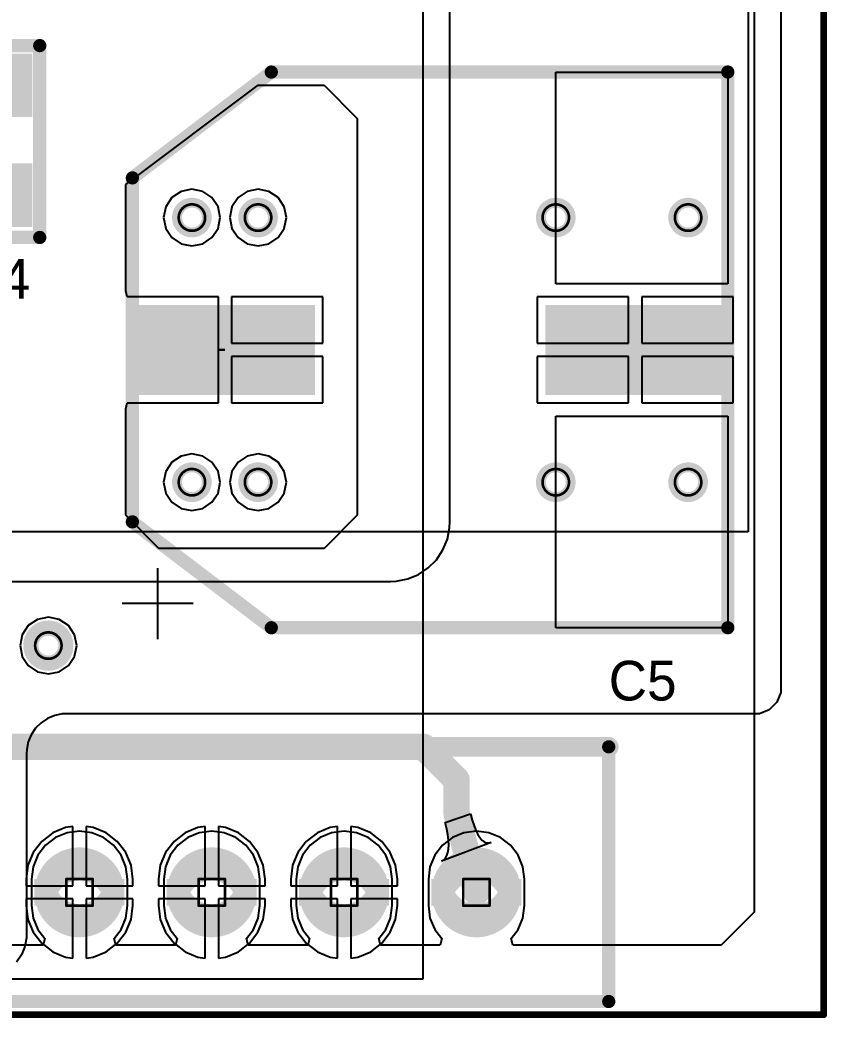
# Model space of a CAD drawing. Header units: millimetres. Extents: x 3.64 to 5.36, y 2.99 to 4.38.
# Drawn here: x 4.745 to 5.355, y 2.995 to 3.749 of the extents above; entities that cross this region are included whole.
import ezdxf

# ---------------------------------------------------------------- set-up
doc = ezdxf.new("R2010")
doc.units = ezdxf.units.MM
doc.header["$MEASUREMENT"] = 0
for name, color, linetype in [('BottomLayer', 5, 'Continuous'), ('BottomSolder', 6, 'Continuous'), ('DrillDrawing', 1, 'Continuous'), ('KeepOutLayer', 6, 'Continuous'), ('Mechanical2', 216, 'Continuous'), ('MidLayer1', 16, 'Continuous'), ('MidLayer2', 76, 'Continuous'), ('MultiLayer', 9, 'Continuous'), ('TopLayer', 1, 'Continuous'), ('TopOverlay', 2, 'Continuous'), ('TopPaste', 8, 'Continuous'), ('TopSolder', 216, 'Continuous')]:
    doc.layers.add(name, color=color, linetype=linetype)

msp = doc.modelspace()

# ---------------------------------------------------------------- linework, layer by layer
at = {"layer": 'BottomLayer'}
for p, q in [((5.2955, 4.2915), (5.2955, 3.3625)), ((4.875, 3.62141), (4.86681, 3.61978)), ((4.88319, 3.61978), (4.875, 3.62141)), ((4.925, 3.62141), (4.91681, 3.61978)), ((4.93319, 3.61978), (4.925, 3.62141)), ((4.85986, 3.61514), (4.85522, 3.60819)), ((4.86681, 3.61978), (4.85986, 3.61514)), ((4.89014, 3.61514), (4.88319, 3.61978)), ((4.89478, 3.60819), (4.89014, 3.61514)), ((4.90986, 3.61514), (4.90522, 3.60819)), ((4.91681, 3.61978), (4.90986, 3.61514)), ((4.94014, 3.61514), (4.93319, 3.61978)), ((4.94478, 3.60819), (4.94014, 3.61514)), ((4.85522, 3.60819), (4.85359, 3.6)), ((4.89641, 3.6), (4.89478, 3.60819)), ((4.90522, 3.60819), (4.90359, 3.6)), ((4.94641, 3.6), (4.94478, 3.60819)), ((4.85359, 3.6), (4.85522, 3.59181)), ((4.89478, 3.59181), (4.89641, 3.6)), ((4.90359, 3.6), (4.90522, 3.59181)), ((4.94478, 3.59181), (4.94641, 3.6)), ((4.85522, 3.59181), (4.85986, 3.58486)), ((4.89014, 3.58486), (4.89478, 3.59181)), ((4.90522, 3.59181), (4.90986, 3.58486)), ((4.94014, 3.58486), (4.94478, 3.59181)), ((4.85986, 3.58486), (4.86681, 3.58022)), ((4.88319, 3.58022), (4.89014, 3.58486)), ((4.90986, 3.58486), (4.91681, 3.58022)), ((4.93319, 3.58022), (4.94014, 3.58486)), ((4.86681, 3.58022), (4.875, 3.57859)), ((4.875, 3.57859), (4.88319, 3.58022)), ((4.91681, 3.58022), (4.925, 3.57859)), ((4.925, 3.57859), (4.93319, 3.58022)), ((4.86681, 3.41978), (4.85986, 3.41514)), ((4.875, 3.42141), (4.86681, 3.41978)), ((4.88319, 3.41978), (4.875, 3.42141)), ((4.89014, 3.41514), (4.88319, 3.41978)), ((4.91681, 3.41978), (4.90986, 3.41514)), ((4.925, 3.42141), (4.91681, 3.41978)), ((4.93319, 3.41978), (4.925, 3.42141)), ((4.94014, 3.41514), (4.93319, 3.41978)), ((4.85986, 3.41514), (4.85522, 3.40819)), ((4.89478, 3.40819), (4.89014, 3.41514)), ((4.90986, 3.41514), (4.90522, 3.40819)), ((4.94478, 3.40819), (4.94014, 3.41514)), ((4.85522, 3.40819), (4.85359, 3.4)), ((4.89641, 3.4), (4.89478, 3.40819)), ((4.90522, 3.40819), (4.90359, 3.4)), ((4.94641, 3.4), (4.94478, 3.40819)), ((4.85359, 3.4), (4.85522, 3.39181)), ((4.89478, 3.39181), (4.89641, 3.4)), ((4.90359, 3.4), (4.90522, 3.39181)), ((4.94478, 3.39181), (4.94641, 3.4)), ((4.85522, 3.39181), (4.85986, 3.38486)), ((4.89014, 3.38486), (4.89478, 3.39181)), ((4.90522, 3.39181), (4.90986, 3.38486)), ((4.94014, 3.38486), (4.94478, 3.39181)), ((4.85986, 3.38486), (4.86681, 3.38022)), ((4.86681, 3.38022), (4.875, 3.37859)), ((4.875, 3.37859), (4.88319, 3.38022)), ((4.88319, 3.38022), (4.89014, 3.38486)), ((4.90986, 3.38486), (4.91681, 3.38022)), ((4.91681, 3.38022), (4.925, 3.37859)), ((4.925, 3.37859), (4.93319, 3.38022)), ((4.93319, 3.38022), (4.94014, 3.38486)), ((5.2955, 3.3625), (4.72546, 3.3625)), ((5.0665, 3.14275), (5.08546, 3.1494)), ((5.08546, 3.1494), (5.08675, 3.14465)), ((5.06763, 3.13786), (5.0665, 3.14275)), ((5.08675, 3.14465), (5.08951, 3.13687)), ((5.06843, 3.1334), (5.06763, 3.13786)), ((5.06893, 3.12939), (5.06843, 3.1334)), ((5.08951, 3.13687), (5.09099, 3.13384)), ((5.09099, 3.13384), (5.09252, 3.13139)), ((5.09252, 3.13139), (5.09412, 3.12951)), ((5.10112, 3.12773), (5.06356, 3.11367)), ((5.0691, 3.12582), (5.06893, 3.12939)), ((5.06897, 3.12269), (5.0691, 3.12582)), ((5.09412, 3.12951), (5.09578, 3.1282)), ((5.09578, 3.1282), (5.0975, 3.12747)), ((5.0975, 3.12747), (5.09928, 3.12731)), ((5.09928, 3.12731), (5.10112, 3.12773)), ((5.06527, 3.11459), (5.06667, 3.11595)), ((5.06667, 3.11595), (5.06775, 3.11775)), ((5.06775, 3.11775), (5.06851, 3.12)), ((5.06851, 3.12), (5.06897, 3.12269)), ((5.06356, 3.11367), (5.06527, 3.11459))]:
    msp.add_line(p, q, dxfattribs=at)
for points, const_width in [([(4.86375, 3.6, 1), (4.88625, 3.6, 1)], 0.0075), ([(4.91375, 3.6, 1), (4.93625, 3.6, 1)], 0.0075), ([(5.13875, 3.6, 1), (5.16125, 3.6, 1)], 0.0075), ([(5.23875, 3.6, 1), (5.26125, 3.6, 1)], 0.0075), ([(4.86375, 3.4, 1), (4.88625, 3.4, 1)], 0.0075), ([(4.91375, 3.4, 1), (4.93625, 3.4, 1)], 0.0075), ([(5.13875, 3.4, 1), (5.16125, 3.4, 1)], 0.0075), ([(5.23875, 3.4, 1), (5.26125, 3.4, 1)], 0.0075), ([(4.75525, 3.2765, 1), (4.77775, 3.2765, 1)], 0.0075), ([(5.045, 3.2, 1), (5.055, 3.2, 1)], 0.01), ([(5.045, 3.2, 1), (5.055, 3.2, 1)], 0.01), ([(5.07, 3.175, 1), (5.08, 3.175, 1)], 0.01), ([(5.07, 3.175, 1), (5.08, 3.175, 1)], 0.01), ([(5.07, 3.15, 1), (5.08, 3.15, 1)], 0.01), ([(5.07, 3.15, 1), (5.08, 3.15, 1)], 0.01), ([(4.7655, 3.09, 1), (4.8145, 3.09, 1)], 0.011), ([(4.8655, 3.09, 1), (4.9145, 3.09, 1)], 0.011), ([(4.9655, 3.09, 1), (5.0145, 3.09, 1)], 0.011), ([(5.0655, 3.09, 1), (5.1145, 3.09, 1)], 0.011), ([(5.085, 3.09, 1), (5.095, 3.09, 1)], 0.01)]:
    msp.add_lwpolyline(points, format="xyb", close=True, dxfattribs=dict(at, const_width=const_width))
for points, const_width in [([(4.55, 3.2), (5.05, 3.2)], 0.02), ([(5.05, 3.2), (5.075, 3.175)], 0.02), ([(5.075, 3.15), (5.075, 3.175)], 0.02), ([(5.075, 3.15), (5.09, 3.09)], 0.02), ([(4.7655, 3.08), (4.7655, 3.1)], 0.011), ([(4.8145, 3.08), (4.8145, 3.1)], 0.011), ([(4.8655, 3.08), (4.8655, 3.1)], 0.011), ([(4.9145, 3.08), (4.9145, 3.1)], 0.011), ([(4.9655, 3.08), (4.9655, 3.1)], 0.011), ([(5.0145, 3.08), (5.0145, 3.1)], 0.011), ([(5.0655, 3.08), (5.0655, 3.1)], 0.011), ([(5.1145, 3.08), (5.1145, 3.1)], 0.011)]:
    msp.add_lwpolyline(points, dxfattribs=dict(at, const_width=const_width))
at = {"layer": 'BottomLayer', "const_width": 0.011}
for points in [[(4.8145, 3.08, 1), (4.7655, 3.08)], [(4.9145, 3.08, 1), (4.8655, 3.08)], [(5.0145, 3.08, 1), (4.9655, 3.08)], [(5.1145, 3.08, 1), (5.0655, 3.08)], [(4.7655, 3.1, 1), (4.8145, 3.1)], [(4.8655, 3.1, 1), (4.9145, 3.1)], [(4.9655, 3.1, 1), (5.0145, 3.1)], [(5.0655, 3.1, 1), (5.1145, 3.1)]]:
    msp.add_lwpolyline(points, format="xyb", dxfattribs=at)
at = {"layer": 'BottomSolder'}
for points, const_width in [([(4.75325, 3.2765, 1), (4.77975, 3.2765, 1)], 0.0115), ([(4.7635, 3.09, 1), (4.8165, 3.09, 1)], 0.015), ([(4.8635, 3.09, 1), (4.9165, 3.09, 1)], 0.015), ([(4.9635, 3.09, 1), (5.0165, 3.09, 1)], 0.015), ([(5.0635, 3.09, 1), (5.1165, 3.09, 1)], 0.015)]:
    msp.add_lwpolyline(points, format="xyb", close=True, dxfattribs=dict(at, const_width=const_width))
at = {"layer": 'BottomSolder', "const_width": 0.015}
for points in [[(4.8165, 3.08, 1), (4.7635, 3.08)], [(4.9165, 3.08, 1), (4.8635, 3.08)], [(5.0165, 3.08, 1), (4.9635, 3.08)], [(5.1165, 3.08, 1), (5.0635, 3.08)], [(4.7635, 3.1, 1), (4.8165, 3.1)], [(4.8635, 3.1, 1), (4.9165, 3.1)], [(4.9635, 3.1, 1), (5.0165, 3.1)], [(5.0635, 3.1, 1), (5.1165, 3.1)]]:
    msp.add_lwpolyline(points, format="xyb", dxfattribs=at)
for points in [[(4.7635, 3.08), (4.7635, 3.1)], [(4.8165, 3.08), (4.8165, 3.1)], [(4.8635, 3.08), (4.8635, 3.1)], [(4.9165, 3.08), (4.9165, 3.1)], [(4.9635, 3.08), (4.9635, 3.1)], [(5.0165, 3.08), (5.0165, 3.1)], [(5.0635, 3.08), (5.0635, 3.1)], [(5.1165, 3.08), (5.1165, 3.1)]]:
    msp.add_lwpolyline(points, dxfattribs=at)
at = {"layer": 'DrillDrawing'}
for points, const_width in [([(5.3525, 2.9975), (5.3525, 4.3775)], 0.005), ([(4.78, 3.1), (4.8, 3.1)], 0.002), ([(4.78, 3.08), (4.78, 3.1)], 0.002), ([(4.8, 3.08), (4.8, 3.1)], 0.002), ([(4.88, 3.1), (4.9, 3.1)], 0.002), ([(4.88, 3.08), (4.88, 3.1)], 0.002), ([(4.9, 3.08), (4.9, 3.1)], 0.002), ([(4.98, 3.1), (5, 3.1)], 0.002), ([(4.98, 3.08), (4.98, 3.1)], 0.002), ([(5, 3.08), (5, 3.1)], 0.002), ([(5.08, 3.1), (5.1, 3.1)], 0.002), ([(5.08, 3.08), (5.08, 3.1)], 0.002), ([(5.1, 3.08), (5.1, 3.1)], 0.002), ([(4.78, 3.08), (4.8, 3.08)], 0.002), ([(4.88, 3.08), (4.9, 3.08)], 0.002), ([(4.98, 3.08), (5, 3.08)], 0.002), ([(5.08, 3.08), (5.1, 3.08)], 0.002), ([(3.6472, 2.9975), (5.3525, 2.9975)], 0.005)]:
    msp.add_lwpolyline(points, dxfattribs=dict(at, const_width=const_width))
for points, const_width in [([(4.885, 3.6, 1), (4.865, 3.6, 1)], 0.002), ([(4.935, 3.6, 1), (4.915, 3.6, 1)], 0.002), ([(5.16, 3.6, 1), (5.14, 3.6, 1)], 0.002), ([(5.26, 3.6, 1), (5.24, 3.6, 1)], 0.002), ([(4.8645, 3.6, 1), (4.8655, 3.6, 1)], 0.001), ([(4.8845, 3.6, 1), (4.8855, 3.6, 1)], 0.001), ([(4.9145, 3.6, 1), (4.9155, 3.6, 1)], 0.001), ([(4.9345, 3.6, 1), (4.9355, 3.6, 1)], 0.001), ([(5.1395, 3.6, 1), (5.1405, 3.6, 1)], 0.001), ([(5.1595, 3.6, 1), (5.1605, 3.6, 1)], 0.001), ([(5.2395, 3.6, 1), (5.2405, 3.6, 1)], 0.001), ([(5.2595, 3.6, 1), (5.2605, 3.6, 1)], 0.001), ([(4.885, 3.4, 1), (4.865, 3.4, 1)], 0.002), ([(4.935, 3.4, 1), (4.915, 3.4, 1)], 0.002), ([(5.16, 3.4, 1), (5.14, 3.4, 1)], 0.002), ([(5.26, 3.4, 1), (5.24, 3.4, 1)], 0.002), ([(4.8645, 3.4, 1), (4.8655, 3.4, 1)], 0.001), ([(4.8845, 3.4, 1), (4.8855, 3.4, 1)], 0.001), ([(4.9145, 3.4, 1), (4.9155, 3.4, 1)], 0.001), ([(4.9345, 3.4, 1), (4.9355, 3.4, 1)], 0.001), ([(5.1395, 3.4, 1), (5.1405, 3.4, 1)], 0.001), ([(5.1595, 3.4, 1), (5.1605, 3.4, 1)], 0.001), ([(5.2395, 3.4, 1), (5.2405, 3.4, 1)], 0.001), ([(5.2595, 3.4, 1), (5.2605, 3.4, 1)], 0.001), ([(4.7765, 3.2765, 1), (4.7565, 3.2765, 1)], 0.002), ([(4.756, 3.2765, 1), (4.757, 3.2765, 1)], 0.001), ([(4.776, 3.2765, 1), (4.777, 3.2765, 1)], 0.001), ([(4.7795, 3.1, 1), (4.7805, 3.1, 1)], 0.001), ([(4.7795, 3.1, 1), (4.7805, 3.1, 1)], 0.001), ([(4.7995, 3.1, 1), (4.8005, 3.1, 1)], 0.001), ([(4.7995, 3.1, 1), (4.8005, 3.1, 1)], 0.001), ([(4.8795, 3.1, 1), (4.8805, 3.1, 1)], 0.001), ([(4.8795, 3.1, 1), (4.8805, 3.1, 1)], 0.001), ([(4.8995, 3.1, 1), (4.9005, 3.1, 1)], 0.001), ([(4.8995, 3.1, 1), (4.9005, 3.1, 1)], 0.001), ([(4.9795, 3.1, 1), (4.9805, 3.1, 1)], 0.001), ([(4.9795, 3.1, 1), (4.9805, 3.1, 1)], 0.001), ([(4.9995, 3.1, 1), (5.0005, 3.1, 1)], 0.001), ([(4.9995, 3.1, 1), (5.0005, 3.1, 1)], 0.001), ([(5.0795, 3.1, 1), (5.0805, 3.1, 1)], 0.001), ([(5.0795, 3.1, 1), (5.0805, 3.1, 1)], 0.001), ([(5.0995, 3.1, 1), (5.1005, 3.1, 1)], 0.001), ([(5.0995, 3.1, 1), (5.1005, 3.1, 1)], 0.001), ([(4.7795, 3.08, 1), (4.7805, 3.08, 1)], 0.001), ([(4.7795, 3.08, 1), (4.7805, 3.08, 1)], 0.001), ([(4.7995, 3.08, 1), (4.8005, 3.08, 1)], 0.001), ([(4.7995, 3.08, 1), (4.8005, 3.08, 1)], 0.001), ([(4.8795, 3.08, 1), (4.8805, 3.08, 1)], 0.001), ([(4.8795, 3.08, 1), (4.8805, 3.08, 1)], 0.001), ([(4.8995, 3.08, 1), (4.9005, 3.08, 1)], 0.001), ([(4.8995, 3.08, 1), (4.9005, 3.08, 1)], 0.001), ([(4.9795, 3.08, 1), (4.9805, 3.08, 1)], 0.001), ([(4.9795, 3.08, 1), (4.9805, 3.08, 1)], 0.001), ([(4.9995, 3.08, 1), (5.0005, 3.08, 1)], 0.001), ([(4.9995, 3.08, 1), (5.0005, 3.08, 1)], 0.001), ([(5.0795, 3.08, 1), (5.0805, 3.08, 1)], 0.001), ([(5.0795, 3.08, 1), (5.0805, 3.08, 1)], 0.001), ([(5.0995, 3.08, 1), (5.1005, 3.08, 1)], 0.001), ([(5.0995, 3.08, 1), (5.1005, 3.08, 1)], 0.001), ([(5.35125, 2.9975, 1), (5.35375, 2.9975, 1)], 0.0025), ([(5.35125, 2.9975, 1), (5.35375, 2.9975, 1)], 0.0025)]:
    msp.add_lwpolyline(points, format="xyb", close=True, dxfattribs=dict(at, const_width=const_width))
at = {"layer": 'KeepOutLayer', "const_width": 0.002}
for points in [[(5.3525, 2.9975), (5.3525, 4.3775)], [(3.6476, 2.9975), (5.3525, 2.9975)]]:
    msp.add_lwpolyline(points, dxfattribs=at)
at = {"layer": 'KeepOutLayer', "const_width": 0.001}
msp.add_lwpolyline([(5.352, 2.9975, 1), (5.353, 2.9975, 1)], format="xyb", close=True, dxfattribs=at)
msp.add_lwpolyline([(5.352, 2.9975, 1), (5.353, 2.9975, 1)], format="xyb", close=True, dxfattribs=at)
at = {"layer": 'Mechanical2', "const_width": 0.001}
for points in [[(5.3525, 2.9975), (5.3525, 4.3775)], [(3.6475, 2.9975), (5.3525, 2.9975)]]:
    msp.add_lwpolyline(points, dxfattribs=at)
at = {"layer": 'Mechanical2', "const_width": 0.0005}
msp.add_lwpolyline([(5.35225, 2.9975, 1), (5.35275, 2.9975, 1)], format="xyb", close=True, dxfattribs=at)
msp.add_lwpolyline([(5.35225, 2.9975, 1), (5.35275, 2.9975, 1)], format="xyb", close=True, dxfattribs=at)
at = {"layer": 'MidLayer1'}
for p, q in [((5.3, 4.3), (5.3, 3.075)), ((4.875, 3.62141), (4.86681, 3.61978)), ((4.88319, 3.61978), (4.875, 3.62141)), ((4.925, 3.62141), (4.91681, 3.61978)), ((4.93319, 3.61978), (4.925, 3.62141)), ((4.85986, 3.61514), (4.85522, 3.60819)), ((4.86681, 3.61978), (4.85986, 3.61514)), ((4.89014, 3.61514), (4.88319, 3.61978)), ((4.89478, 3.60819), (4.89014, 3.61514)), ((4.90986, 3.61514), (4.90522, 3.60819)), ((4.91681, 3.61978), (4.90986, 3.61514)), ((4.94014, 3.61514), (4.93319, 3.61978)), ((4.94478, 3.60819), (4.94014, 3.61514)), ((4.85522, 3.60819), (4.85359, 3.6)), ((4.89641, 3.6), (4.89478, 3.60819)), ((4.90522, 3.60819), (4.90359, 3.6)), ((4.94641, 3.6), (4.94478, 3.60819)), ((4.85359, 3.6), (4.85522, 3.59181)), ((4.89478, 3.59181), (4.89641, 3.6)), ((4.90359, 3.6), (4.90522, 3.59181)), ((4.94478, 3.59181), (4.94641, 3.6)), ((4.85522, 3.59181), (4.85986, 3.58486)), ((4.89014, 3.58486), (4.89478, 3.59181)), ((4.90522, 3.59181), (4.90986, 3.58486)), ((4.94014, 3.58486), (4.94478, 3.59181)), ((4.85986, 3.58486), (4.86681, 3.58022)), ((4.88319, 3.58022), (4.89014, 3.58486)), ((4.90986, 3.58486), (4.91681, 3.58022)), ((4.93319, 3.58022), (4.94014, 3.58486)), ((4.86681, 3.58022), (4.875, 3.57859)), ((4.875, 3.57859), (4.88319, 3.58022)), ((4.91681, 3.58022), (4.925, 3.57859)), ((4.925, 3.57859), (4.93319, 3.58022)), ((4.86681, 3.41978), (4.85986, 3.41514)), ((4.875, 3.42141), (4.86681, 3.41978)), ((4.88319, 3.41978), (4.875, 3.42141)), ((4.89014, 3.41514), (4.88319, 3.41978)), ((4.91681, 3.41978), (4.90986, 3.41514)), ((4.925, 3.42141), (4.91681, 3.41978)), ((4.93319, 3.41978), (4.925, 3.42141)), ((4.94014, 3.41514), (4.93319, 3.41978)), ((4.85986, 3.41514), (4.85522, 3.40819)), ((4.89478, 3.40819), (4.89014, 3.41514)), ((4.90986, 3.41514), (4.90522, 3.40819)), ((4.94478, 3.40819), (4.94014, 3.41514)), ((4.85522, 3.40819), (4.85359, 3.4)), ((4.89641, 3.4), (4.89478, 3.40819)), ((4.90522, 3.40819), (4.90359, 3.4)), ((4.94641, 3.4), (4.94478, 3.40819)), ((4.85359, 3.4), (4.85522, 3.39181)), ((4.89478, 3.39181), (4.89641, 3.4)), ((4.90359, 3.4), (4.90522, 3.39181)), ((4.94478, 3.39181), (4.94641, 3.4)), ((4.85522, 3.39181), (4.85986, 3.38486)), ((4.89014, 3.38486), (4.89478, 3.39181)), ((4.90522, 3.39181), (4.90986, 3.38486)), ((4.94014, 3.38486), (4.94478, 3.39181)), ((4.85986, 3.38486), (4.86681, 3.38022)), ((4.86681, 3.38022), (4.875, 3.37859)), ((4.875, 3.37859), (4.88319, 3.38022)), ((4.88319, 3.38022), (4.89014, 3.38486)), ((4.90986, 3.38486), (4.91681, 3.38022)), ((4.91681, 3.38022), (4.925, 3.37859)), ((4.925, 3.37859), (4.93319, 3.38022)), ((4.93319, 3.38022), (4.94014, 3.38486)), ((4.77184, 3.13145), (4.76432, 3.12568)), ((4.7806, 3.13507), (4.77184, 3.13145)), ((4.79, 3.13631), (4.7806, 3.13507)), ((4.7994, 3.13507), (4.79, 3.13631)), ((4.80816, 3.13145), (4.7994, 3.13507)), ((4.81568, 3.12568), (4.80816, 3.13145)), ((4.87184, 3.13145), (4.86432, 3.12568)), ((4.8806, 3.13507), (4.87184, 3.13145)), ((4.89, 3.13631), (4.8806, 3.13507)), ((4.8994, 3.13507), (4.89, 3.13631)), ((4.90816, 3.13145), (4.8994, 3.13507)), ((4.91568, 3.12568), (4.90816, 3.13145)), ((4.97184, 3.13145), (4.96432, 3.12568)), ((4.9806, 3.13507), (4.97184, 3.13145)), ((4.99, 3.13631), (4.9806, 3.13507)), ((4.9994, 3.13507), (4.99, 3.13631)), ((5.00816, 3.13145), (4.9994, 3.13507)), ((5.01568, 3.12568), (5.00816, 3.13145)), ((5.07184, 3.13145), (5.06432, 3.12568)), ((5.0806, 3.13507), (5.07184, 3.13145)), ((5.09, 3.13631), (5.0806, 3.13507)), ((5.0994, 3.13507), (5.09, 3.13631)), ((5.10816, 3.13145), (5.0994, 3.13507)), ((5.11568, 3.12568), (5.10816, 3.13145)), ((4.76432, 3.12568), (4.75855, 3.11816)), ((4.82145, 3.11816), (4.81568, 3.12568)), ((4.86432, 3.12568), (4.85855, 3.11816)), ((4.92145, 3.11816), (4.91568, 3.12568)), ((4.96432, 3.12568), (4.95855, 3.11816)), ((5.02145, 3.11816), (5.01568, 3.12568)), ((5.06432, 3.12568), (5.05855, 3.11816)), ((5.12145, 3.11816), (5.11568, 3.12568)), ((4.75855, 3.11816), (4.75493, 3.1094)), ((4.82507, 3.1094), (4.82145, 3.11816)), ((4.85855, 3.11816), (4.85493, 3.1094)), ((4.92507, 3.1094), (4.92145, 3.11816)), ((4.95855, 3.11816), (4.95493, 3.1094)), ((5.02507, 3.1094), (5.02145, 3.11816)), ((5.05855, 3.11816), (5.05493, 3.1094)), ((5.12507, 3.1094), (5.12145, 3.11816)), ((4.75493, 3.1094), (4.75369, 3.1)), ((4.82631, 3.1), (4.82507, 3.1094)), ((4.85493, 3.1094), (4.85369, 3.1)), ((4.92631, 3.1), (4.92507, 3.1094)), ((4.95493, 3.1094), (4.95369, 3.1)), ((5.02631, 3.1), (5.02507, 3.1094)), ((5.05493, 3.1094), (5.05369, 3.1)), ((5.12631, 3.1), (5.12507, 3.1094)), ((4.75369, 3.1), (4.75369, 3.08)), ((4.82631, 3.08), (4.82631, 3.1)), ((4.85369, 3.1), (4.85369, 3.08)), ((4.92631, 3.08), (4.92631, 3.1)), ((4.95369, 3.1), (4.95369, 3.08)), ((5.02631, 3.08), (5.02631, 3.1)), ((5.05369, 3.1), (5.05369, 3.08)), ((5.12631, 3.08), (5.12631, 3.1)), ((4.75369, 3.08), (4.75493, 3.0706)), ((4.82507, 3.0706), (4.82631, 3.08)), ((4.85369, 3.08), (4.85493, 3.0706)), ((4.92507, 3.0706), (4.92631, 3.08)), ((4.95369, 3.08), (4.95493, 3.0706)), ((5.02507, 3.0706), (5.02631, 3.08)), ((5.05369, 3.08), (5.05493, 3.0706)), ((5.12507, 3.0706), (5.12631, 3.08)), ((4.75493, 3.0706), (4.75855, 3.06184)), ((4.82145, 3.06184), (4.82507, 3.0706)), ((4.85493, 3.0706), (4.85855, 3.06184)), ((4.92145, 3.06184), (4.92507, 3.0706)), ((4.95493, 3.0706), (4.95855, 3.06184)), ((5.02145, 3.06184), (5.02507, 3.0706)), ((5.05493, 3.0706), (5.05855, 3.06184)), ((5.12145, 3.06184), (5.12507, 3.0706)), ((5.3, 3.075), (5.275, 3.05)), ((4.75855, 3.06184), (4.76381, 3.055)), ((4.81619, 3.055), (4.82145, 3.06184)), ((4.85855, 3.06184), (4.86381, 3.055)), ((4.91619, 3.055), (4.92145, 3.06184)), ((4.95855, 3.06184), (4.96381, 3.055)), ((5.01619, 3.055), (5.02145, 3.06184)), ((5.05855, 3.06184), (5.06381, 3.055)), ((5.11619, 3.055), (5.12145, 3.06184)), ((4.76258, 3.05), (4.7237, 3.05)), ((4.76381, 3.055), (4.76258, 3.05)), ((4.81742, 3.05), (4.81619, 3.055)), ((4.86258, 3.05), (4.81742, 3.05)), ((4.86381, 3.055), (4.86258, 3.05)), ((4.91742, 3.05), (4.91619, 3.055)), ((4.96258, 3.05), (4.91742, 3.05)), ((4.96381, 3.055), (4.96258, 3.05)), ((5.01742, 3.05), (5.01619, 3.055)), ((5.06258, 3.05), (5.01742, 3.05)), ((5.06381, 3.055), (5.06258, 3.05)), ((5.11742, 3.05), (5.11619, 3.055)), ((5.275, 3.05), (5.11742, 3.05))]:
    msp.add_line(p, q, dxfattribs=at)
for points, const_width in [([(4.86375, 3.6, 1), (4.88625, 3.6, 1)], 0.0075), ([(4.91375, 3.6, 1), (4.93625, 3.6, 1)], 0.0075), ([(5.13875, 3.6, 1), (5.16125, 3.6, 1)], 0.0075), ([(5.23875, 3.6, 1), (5.26125, 3.6, 1)], 0.0075), ([(4.86375, 3.4, 1), (4.88625, 3.4, 1)], 0.0075), ([(4.91375, 3.4, 1), (4.93625, 3.4, 1)], 0.0075), ([(5.13875, 3.4, 1), (5.16125, 3.4, 1)], 0.0075), ([(5.23875, 3.4, 1), (5.26125, 3.4, 1)], 0.0075), ([(4.75525, 3.2765, 1), (4.77775, 3.2765, 1)], 0.0075), ([(4.7655, 3.09, 1), (4.8145, 3.09, 1)], 0.011), ([(4.8655, 3.09, 1), (4.9145, 3.09, 1)], 0.011), ([(4.9655, 3.09, 1), (5.0145, 3.09, 1)], 0.011), ([(5.0655, 3.09, 1), (5.1145, 3.09, 1)], 0.011)]:
    msp.add_lwpolyline(points, format="xyb", close=True, dxfattribs=dict(at, const_width=const_width))
at = {"layer": 'MidLayer1', "const_width": 0.011}
for points in [[(4.8145, 3.08, 1), (4.7655, 3.08)], [(4.9145, 3.08, 1), (4.8655, 3.08)], [(5.0145, 3.08, 1), (4.9655, 3.08)], [(5.1145, 3.08, 1), (5.0655, 3.08)], [(4.7655, 3.1, 1), (4.8145, 3.1)], [(4.8655, 3.1, 1), (4.9145, 3.1)], [(4.9655, 3.1, 1), (5.0145, 3.1)], [(5.0655, 3.1, 1), (5.1145, 3.1)]]:
    msp.add_lwpolyline(points, format="xyb", dxfattribs=at)
for points in [[(4.7655, 3.08), (4.7655, 3.1)], [(4.8145, 3.08), (4.8145, 3.1)], [(4.8655, 3.08), (4.8655, 3.1)], [(4.9145, 3.08), (4.9145, 3.1)], [(4.9655, 3.08), (4.9655, 3.1)], [(5.0145, 3.08), (5.0145, 3.1)], [(5.0655, 3.08), (5.0655, 3.1)], [(5.1145, 3.08), (5.1145, 3.1)]]:
    msp.add_lwpolyline(points, dxfattribs=at)
at = {"layer": 'MidLayer2'}
for p, q in [((5.0495, 4.3215), (5.0495, 3.0245)), ((4.7665, 3.29791), (4.75831, 3.29628)), ((4.77469, 3.29628), (4.7665, 3.29791)), ((4.75136, 3.29164), (4.74672, 3.28469)), ((4.75831, 3.29628), (4.75136, 3.29164)), ((4.78164, 3.29164), (4.77469, 3.29628)), ((4.78628, 3.28469), (4.78164, 3.29164)), ((4.74672, 3.28469), (4.74509, 3.2765)), ((4.78791, 3.2765), (4.78628, 3.28469)), ((4.74509, 3.2765), (4.74672, 3.26831)), ((4.78628, 3.26831), (4.78791, 3.2765)), ((4.74672, 3.26831), (4.75136, 3.26136)), ((4.78164, 3.26136), (4.78628, 3.26831)), ((4.75136, 3.26136), (4.75831, 3.25672)), ((4.77469, 3.25672), (4.78164, 3.26136)), ((4.75831, 3.25672), (4.7665, 3.25509)), ((4.7665, 3.25509), (4.77469, 3.25672)), ((4.77956, 3.13897), (4.76983, 3.13494)), ((4.785, 3.13969), (4.77956, 3.13897)), ((4.785, 3.095), (4.785, 3.13969)), ((4.80044, 3.13897), (4.795, 3.13969)), ((4.795, 3.13969), (4.795, 3.095)), ((4.81017, 3.13494), (4.80044, 3.13897)), ((4.87956, 3.13897), (4.86983, 3.13494)), ((4.885, 3.13969), (4.87956, 3.13897)), ((4.885, 3.095), (4.885, 3.13969)), ((4.90044, 3.13897), (4.895, 3.13969)), ((4.895, 3.13969), (4.895, 3.095)), ((4.91017, 3.13494), (4.90044, 3.13897)), ((4.97956, 3.13897), (4.96983, 3.13494)), ((4.985, 3.13969), (4.97956, 3.13897)), ((4.985, 3.095), (4.985, 3.13969)), ((5.00044, 3.13897), (4.995, 3.13969)), ((4.995, 3.13969), (4.995, 3.095)), ((5.01017, 3.13494), (5.00044, 3.13897)), ((4.76983, 3.13494), (4.76147, 3.12853)), ((4.81853, 3.12853), (4.81017, 3.13494)), ((4.86983, 3.13494), (4.86147, 3.12853)), ((4.91853, 3.12853), (4.91017, 3.13494)), ((4.96983, 3.13494), (4.96147, 3.12853)), ((5.01853, 3.12853), (5.01017, 3.13494)), ((4.76147, 3.12853), (4.75506, 3.12017)), ((4.82494, 3.12017), (4.81853, 3.12853)), ((4.86147, 3.12853), (4.85506, 3.12017)), ((4.92494, 3.12017), (4.91853, 3.12853)), ((4.96147, 3.12853), (4.95506, 3.12017)), ((5.02494, 3.12017), (5.01853, 3.12853)), ((4.75506, 3.12017), (4.75103, 3.11044)), ((4.82897, 3.11044), (4.82494, 3.12017)), ((4.85506, 3.12017), (4.85103, 3.11044)), ((4.92897, 3.11044), (4.92494, 3.12017)), ((4.95506, 3.12017), (4.95103, 3.11044)), ((5.02897, 3.11044), (5.02494, 3.12017)), ((4.75103, 3.11044), (4.74965, 3.1)), ((4.83035, 3.1), (4.82897, 3.11044)), ((4.85103, 3.11044), (4.84965, 3.1)), ((4.93035, 3.1), (4.92897, 3.11044)), ((4.95103, 3.11044), (4.94965, 3.1)), ((5.03035, 3.1), (5.02897, 3.11044)), ((4.74965, 3.1), (4.74965, 3.095)), ((4.74965, 3.095), (4.785, 3.095)), ((4.795, 3.095), (4.83035, 3.095)), ((4.83035, 3.095), (4.83035, 3.1)), ((4.84965, 3.1), (4.84965, 3.095)), ((4.84965, 3.095), (4.885, 3.095)), ((4.895, 3.095), (4.93035, 3.095)), ((4.93035, 3.095), (4.93035, 3.1)), ((4.94965, 3.1), (4.94965, 3.095)), ((4.94965, 3.095), (4.985, 3.095)), ((4.995, 3.095), (5.03035, 3.095)), ((5.03035, 3.095), (5.03035, 3.1)), ((4.785, 3.085), (4.74965, 3.085)), ((4.74965, 3.085), (4.74965, 3.08)), ((4.74965, 3.08), (4.75103, 3.06956)), ((4.785, 3.04031), (4.785, 3.085)), ((4.83035, 3.085), (4.795, 3.085)), ((4.795, 3.085), (4.795, 3.04031)), ((4.82897, 3.06956), (4.83035, 3.08)), ((4.83035, 3.08), (4.83035, 3.085)), ((4.885, 3.085), (4.84965, 3.085)), ((4.84965, 3.085), (4.84965, 3.08)), ((4.84965, 3.08), (4.85103, 3.06956)), ((4.885, 3.04031), (4.885, 3.085)), ((4.93035, 3.085), (4.895, 3.085)), ((4.895, 3.085), (4.895, 3.04031)), ((4.92897, 3.06956), (4.93035, 3.08)), ((4.93035, 3.08), (4.93035, 3.085)), ((4.985, 3.085), (4.94965, 3.085)), ((4.94965, 3.085), (4.94965, 3.08)), ((4.94965, 3.08), (4.95103, 3.06956)), ((4.985, 3.04031), (4.985, 3.085)), ((5.03035, 3.085), (4.995, 3.085)), ((4.995, 3.085), (4.995, 3.04031)), ((5.02897, 3.06956), (5.03035, 3.08)), ((5.03035, 3.08), (5.03035, 3.085)), ((4.75103, 3.06956), (4.75506, 3.05983)), ((4.82494, 3.05983), (4.82897, 3.06956)), ((4.85103, 3.06956), (4.85506, 3.05983)), ((4.92494, 3.05983), (4.92897, 3.06956)), ((4.95103, 3.06956), (4.95506, 3.05983)), ((5.02494, 3.05983), (5.02897, 3.06956)), ((4.75506, 3.05983), (4.76147, 3.05147)), ((4.81853, 3.05147), (4.82494, 3.05983)), ((4.85506, 3.05983), (4.86147, 3.05147)), ((4.91853, 3.05147), (4.92494, 3.05983)), ((4.95506, 3.05983), (4.96147, 3.05147)), ((5.01853, 3.05147), (5.02494, 3.05983)), ((4.76147, 3.05147), (4.76983, 3.04506)), ((4.81017, 3.04506), (4.81853, 3.05147)), ((4.86147, 3.05147), (4.86983, 3.04506)), ((4.91017, 3.04506), (4.91853, 3.05147)), ((4.96147, 3.05147), (4.96983, 3.04506)), ((5.01017, 3.04506), (5.01853, 3.05147)), ((4.76983, 3.04506), (4.77956, 3.04103)), ((4.77956, 3.04103), (4.785, 3.04031)), ((4.795, 3.04031), (4.80044, 3.04103)), ((4.80044, 3.04103), (4.81017, 3.04506)), ((4.86983, 3.04506), (4.87956, 3.04103)), ((4.87956, 3.04103), (4.885, 3.04031)), ((4.895, 3.04031), (4.90044, 3.04103)), ((4.90044, 3.04103), (4.91017, 3.04506)), ((4.96983, 3.04506), (4.97956, 3.04103)), ((4.97956, 3.04103), (4.985, 3.04031)), ((4.995, 3.04031), (5.00044, 3.04103)), ((5.00044, 3.04103), (5.01017, 3.04506)), ((5.0005, 3.0245), (4.7255, 3.0245)), ((5.0495, 3.0245), (5.0005, 3.0245))]:
    msp.add_line(p, q, dxfattribs=at)
for points, const_width in [([(4.86375, 3.6, 1), (4.88625, 3.6, 1)], 0.0075), ([(4.91375, 3.6, 1), (4.93625, 3.6, 1)], 0.0075), ([(5.13875, 3.6, 1), (5.16125, 3.6, 1)], 0.0075), ([(5.23875, 3.6, 1), (5.26125, 3.6, 1)], 0.0075), ([(4.86375, 3.4, 1), (4.88625, 3.4, 1)], 0.0075), ([(4.91375, 3.4, 1), (4.93625, 3.4, 1)], 0.0075), ([(5.13875, 3.4, 1), (5.16125, 3.4, 1)], 0.0075), ([(5.23875, 3.4, 1), (5.26125, 3.4, 1)], 0.0075), ([(4.75525, 3.2765, 1), (4.77775, 3.2765, 1)], 0.0075), ([(4.7655, 3.09, 1), (4.8145, 3.09, 1)], 0.011), ([(4.8655, 3.09, 1), (4.9145, 3.09, 1)], 0.011), ([(4.9655, 3.09, 1), (5.0145, 3.09, 1)], 0.011), ([(5.0655, 3.09, 1), (5.1145, 3.09, 1)], 0.011)]:
    msp.add_lwpolyline(points, format="xyb", close=True, dxfattribs=dict(at, const_width=const_width))
at = {"layer": 'MidLayer2', "const_width": 0.011}
for points in [[(4.8145, 3.08, 1), (4.7655, 3.08)], [(4.9145, 3.08, 1), (4.8655, 3.08)], [(5.0145, 3.08, 1), (4.9655, 3.08)], [(5.1145, 3.08, 1), (5.0655, 3.08)], [(4.7655, 3.1, 1), (4.8145, 3.1)], [(4.8655, 3.1, 1), (4.9145, 3.1)], [(4.9655, 3.1, 1), (5.0145, 3.1)], [(5.0655, 3.1, 1), (5.1145, 3.1)]]:
    msp.add_lwpolyline(points, format="xyb", dxfattribs=at)
for points in [[(4.7655, 3.08), (4.7655, 3.1)], [(4.8145, 3.08), (4.8145, 3.1)], [(4.8655, 3.08), (4.8655, 3.1)], [(4.9145, 3.08), (4.9145, 3.1)], [(4.9655, 3.08), (4.9655, 3.1)], [(5.0145, 3.08), (5.0145, 3.1)], [(5.0655, 3.08), (5.0655, 3.1)], [(5.1145, 3.08), (5.1145, 3.1)]]:
    msp.add_lwpolyline(points, dxfattribs=at)
at = {"layer": 'MultiLayer'}
for points, const_width in [([(4.86375, 3.6, 1), (4.88625, 3.6, 1)], 0.0075), ([(4.91375, 3.6, 1), (4.93625, 3.6, 1)], 0.0075), ([(5.13875, 3.6, 1), (5.16125, 3.6, 1)], 0.0075), ([(5.23875, 3.6, 1), (5.26125, 3.6, 1)], 0.0075), ([(4.86375, 3.4, 1), (4.88625, 3.4, 1)], 0.0075), ([(4.91375, 3.4, 1), (4.93625, 3.4, 1)], 0.0075), ([(5.13875, 3.4, 1), (5.16125, 3.4, 1)], 0.0075), ([(5.23875, 3.4, 1), (5.26125, 3.4, 1)], 0.0075), ([(4.75525, 3.2765, 1), (4.77775, 3.2765, 1)], 0.0075), ([(4.7655, 3.09, 1), (4.8145, 3.09, 1)], 0.011), ([(4.8655, 3.09, 1), (4.9145, 3.09, 1)], 0.011), ([(4.9655, 3.09, 1), (5.0145, 3.09, 1)], 0.011), ([(5.0655, 3.09, 1), (5.1145, 3.09, 1)], 0.011)]:
    msp.add_lwpolyline(points, format="xyb", close=True, dxfattribs=dict(at, const_width=const_width))
at = {"layer": 'MultiLayer', "const_width": 0.011}
for points in [[(4.8145, 3.08, 1), (4.7655, 3.08)], [(4.9145, 3.08, 1), (4.8655, 3.08)], [(5.0145, 3.08, 1), (4.9655, 3.08)], [(5.1145, 3.08, 1), (5.0655, 3.08)], [(4.7655, 3.1, 1), (4.8145, 3.1)], [(4.8655, 3.1, 1), (4.9145, 3.1)], [(4.9655, 3.1, 1), (5.0145, 3.1)], [(5.0655, 3.1, 1), (5.1145, 3.1)]]:
    msp.add_lwpolyline(points, format="xyb", dxfattribs=at)
for points in [[(4.7655, 3.08), (4.7655, 3.1)], [(4.8145, 3.08), (4.8145, 3.1)], [(4.8655, 3.08), (4.8655, 3.1)], [(4.9145, 3.08), (4.9145, 3.1)], [(4.9655, 3.08), (4.9655, 3.1)], [(5.0145, 3.08), (5.0145, 3.1)], [(5.0655, 3.08), (5.0655, 3.1)], [(5.1145, 3.08), (5.1145, 3.1)]]:
    msp.add_lwpolyline(points, dxfattribs=at)
at = {"layer": 'TopLayer'}
for p, q in [((5.07, 3.37), (5.07, 4.205)), ((5.32, 4.2), (5.32, 3.245)), ((4.825, 3.625), (4.925, 3.7)), ((4.925, 3.7), (4.975, 3.7)), ((4.975, 3.7), (5, 3.675)), ((5, 3.675), (5, 3.375)), ((4.825, 3.54459), (4.825, 3.625)), ((4.826, 3.54), (4.825, 3.54459)), ((4.83, 3.54), (4.826, 3.54)), ((4.895, 3.54), (4.83, 3.54)), ((4.895, 3.5), (4.895, 3.54)), ((4.974, 3.54), (4.905, 3.54)), ((4.905, 3.54), (4.905, 3.505)), ((4.974, 3.505), (4.974, 3.54)), ((5.205, 3.54), (5.136, 3.54)), ((5.136, 3.54), (5.136, 3.505)), ((5.205, 3.505), (5.205, 3.54)), ((5.284, 3.54), (5.215, 3.54)), ((5.215, 3.54), (5.215, 3.505)), ((5.284, 3.505), (5.284, 3.54)), ((4.905, 3.505), (4.974, 3.505)), ((5.136, 3.505), (5.205, 3.505)), ((5.215, 3.505), (5.284, 3.505)), ((4.895, 3.46), (4.895, 3.5)), ((4.895, 3.5), (4.9, 3.5)), ((4.9, 3.5), (4.895, 3.5)), ((4.9, 3.5), (4.9, 3.5)), ((4.974, 3.495), (4.905, 3.495)), ((4.905, 3.495), (4.905, 3.46)), ((4.974, 3.46), (4.974, 3.495)), ((5.205, 3.495), (5.136, 3.495)), ((5.136, 3.495), (5.136, 3.46)), ((5.205, 3.46), (5.205, 3.495)), ((5.284, 3.495), (5.215, 3.495)), ((5.215, 3.495), (5.215, 3.46)), ((5.284, 3.46), (5.284, 3.495)), ((4.825, 3.45541), (4.826, 3.46)), ((4.825, 3.375), (4.825, 3.45541)), ((4.826, 3.46), (4.83, 3.46)), ((4.83, 3.46), (4.895, 3.46)), ((4.905, 3.46), (4.974, 3.46)), ((5.136, 3.46), (5.205, 3.46)), ((5.215, 3.46), (5.284, 3.46)), ((4.85, 3.35), (4.825, 3.375)), ((5, 3.375), (4.975, 3.35)), ((5.06806, 3.35694), (5.06978, 3.36559)), ((5.06978, 3.36559), (5.07, 3.37)), ((4.975, 3.35), (4.85, 3.35)), ((5.06469, 3.34879), (5.06806, 3.35694)), ((5.05979, 3.34145), (5.06469, 3.34879)), ((5.04621, 3.33031), (5.05355, 3.33521)), ((5.05355, 3.33521), (5.05979, 3.34145)), ((5.02941, 3.32522), (5.03806, 3.32694)), ((5.03806, 3.32694), (5.04621, 3.33031)), ((4.72003, 3.325), (5.025, 3.325)), ((5.025, 3.325), (5.02941, 3.32522)), ((5.32, 3.245), (5.32, 3.24102)), ((5.32, 3.24102), (5.31696, 3.23367)), ((5.31696, 3.23367), (5.31133, 3.22804)), ((4.76586, 3.22146), (4.76097, 3.21819)), ((4.77129, 3.22371), (4.76586, 3.22146)), ((4.77706, 3.22486), (4.77129, 3.22371)), ((4.78, 3.225), (4.77706, 3.22486)), ((5.30398, 3.225), (4.78, 3.225)), ((5.31133, 3.22804), (5.30398, 3.225)), ((4.75681, 3.21403), (4.75354, 3.20914)), ((4.76097, 3.21819), (4.75681, 3.21403)), ((4.75354, 3.20914), (4.75129, 3.20371)), ((4.75129, 3.20371), (4.75014, 3.19794)), ((4.75014, 3.19794), (4.75, 3.195)), ((4.75, 3.195), (4.75, 3.05563)), ((4.75, 3.05563), (4.74869, 3.04907)), ((4.74869, 3.04907), (4.74613, 3.04288)), ((4.74613, 3.04288), (4.74241, 3.03732))]:
    msp.add_line(p, q, dxfattribs=at)
for points, const_width in [([(4.73775, 3.72), (4.73775, 3.68)], 0.0255), ([(4.7505, 3.71), (4.6995, 3.71)], 0.02), ([(4.7505, 3.69), (4.6995, 3.69)], 0.02), ([(4.73775, 3.637), (4.73775, 3.597)], 0.0255), ([(4.7505, 3.627), (4.6995, 3.627)], 0.02), ([(4.7505, 3.607), (4.6995, 3.607)], 0.02), ([(4.868, 3.53), (4.868, 3.47)], 0.064), ([(4.932, 3.53), (4.932, 3.47)], 0.064), ([(5.178, 3.53), (5.178, 3.47)], 0.064), ([(5.242, 3.53), (5.242, 3.47)], 0.064), ([(4.964, 3.515), (4.836, 3.515)], 0.03), ([(5.274, 3.515), (5.146, 3.515)], 0.03), ([(4.964, 3.485), (4.836, 3.485)], 0.03), ([(5.274, 3.485), (5.146, 3.485)], 0.03), ([(4.7655, 3.08), (4.7655, 3.1)], 0.011), ([(4.8145, 3.08), (4.8145, 3.1)], 0.011), ([(4.8655, 3.08), (4.8655, 3.1)], 0.011), ([(4.9145, 3.08), (4.9145, 3.1)], 0.011), ([(4.9655, 3.08), (4.9655, 3.1)], 0.011), ([(5.0145, 3.08), (5.0145, 3.1)], 0.011), ([(5.0655, 3.08), (5.0655, 3.1)], 0.011), ([(5.1145, 3.08), (5.1145, 3.1)], 0.011)]:
    msp.add_lwpolyline(points, dxfattribs=dict(at, const_width=const_width))
for points, const_width in [([(4.86375, 3.6, 1), (4.88625, 3.6, 1)], 0.0075), ([(4.91375, 3.6, 1), (4.93625, 3.6, 1)], 0.0075), ([(5.13875, 3.6, 1), (5.16125, 3.6, 1)], 0.0075), ([(5.23875, 3.6, 1), (5.26125, 3.6, 1)], 0.0075), ([(4.885, 3.5, 1), (4.915, 3.5, 1)], 0.03), ([(5.195, 3.5, 1), (5.225, 3.5, 1)], 0.03), ([(4.86375, 3.4, 1), (4.88625, 3.4, 1)], 0.0075), ([(4.91375, 3.4, 1), (4.93625, 3.4, 1)], 0.0075), ([(5.13875, 3.4, 1), (5.16125, 3.4, 1)], 0.0075), ([(5.23875, 3.4, 1), (5.26125, 3.4, 1)], 0.0075), ([(4.75525, 3.2765, 1), (4.77775, 3.2765, 1)], 0.0075), ([(4.7655, 3.09, 1), (4.8145, 3.09, 1)], 0.011), ([(4.8655, 3.09, 1), (4.9145, 3.09, 1)], 0.011), ([(4.9655, 3.09, 1), (5.0145, 3.09, 1)], 0.011), ([(5.0655, 3.09, 1), (5.1145, 3.09, 1)], 0.011)]:
    msp.add_lwpolyline(points, format="xyb", close=True, dxfattribs=dict(at, const_width=const_width))
at = {"layer": 'TopLayer', "const_width": 0.011}
for points in [[(4.8145, 3.08, 1), (4.7655, 3.08)], [(4.9145, 3.08, 1), (4.8655, 3.08)], [(5.0145, 3.08, 1), (4.9655, 3.08)], [(5.1145, 3.08, 1), (5.0655, 3.08)], [(4.7655, 3.1, 1), (4.8145, 3.1)], [(4.8655, 3.1, 1), (4.9145, 3.1)], [(4.9655, 3.1, 1), (5.0145, 3.1)], [(5.0655, 3.1, 1), (5.1145, 3.1)]]:
    msp.add_lwpolyline(points, format="xyb", dxfattribs=at)
at = {"layer": 'TopOverlay'}
for p, q in [((5.15, 3.55), (5.15, 3.71)), ((5.15, 3.71), (5.21, 3.71)), ((5.21, 3.71), (5.28, 3.71)), ((5.28, 3.71), (5.28, 3.55)), ((5.28, 3.55), (5.15, 3.55)), ((5.15, 3.29), (5.15, 3.45)), ((5.15, 3.45), (5.21, 3.45)), ((5.21, 3.45), (5.28, 3.45)), ((5.28, 3.45), (5.28, 3.29)), ((4.84916, 3.28144), (4.84916, 3.335)), ((4.87594, 3.30822), (4.82238, 3.30822)), ((5.28, 3.29), (5.15, 3.29))]:
    msp.add_line(p, q, dxfattribs=at)
for points, const_width in [([(4.69, 3.73), (4.76, 3.73)], 0.01), ([(4.76, 3.585), (4.76, 3.73)], 0.01), ([(4.83, 3.63), (4.935, 3.71)], 0.01), ([(4.935, 3.71), (5.28, 3.71)], 0.01), ([(5.28, 3.29), (5.28, 3.71)], 0.01), ([(4.83, 3.37), (4.83, 3.63)], 0.01), ([(4.69, 3.585), (4.76, 3.585)], 0.01), ([(4.83, 3.37), (4.935, 3.29)], 0.01), ([(4.935, 3.29), (5.28, 3.29)], 0.01), ([(3.89, 3.2), (5.19, 3.2)], 0.015), ([(5.19, 3.0075), (5.19, 3.2)], 0.01), ([(3.89, 3.0075), (5.19, 3.0075)], 0.01)]:
    msp.add_lwpolyline(points, dxfattribs=dict(at, const_width=const_width))
for points, const_width in [([(4.7575, 3.73, 1), (4.7625, 3.73, 1)], 0.005), ([(4.7575, 3.73, 1), (4.7625, 3.73, 1)], 0.005), ([(4.9325, 3.71, 1), (4.9375, 3.71, 1)], 0.005), ([(4.9325, 3.71, 1), (4.9375, 3.71, 1)], 0.005), ([(5.2775, 3.71, 1), (5.2825, 3.71, 1)], 0.005), ([(5.2775, 3.71, 1), (5.2825, 3.71, 1)], 0.005), ([(4.8275, 3.63, 1), (4.8325, 3.63, 1)], 0.005), ([(4.8275, 3.63, 1), (4.8325, 3.63, 1)], 0.005), ([(4.7575, 3.585, 1), (4.7625, 3.585, 1)], 0.005), ([(4.7575, 3.585, 1), (4.7625, 3.585, 1)], 0.005), ([(4.8275, 3.37, 1), (4.8325, 3.37, 1)], 0.005), ([(4.8275, 3.37, 1), (4.8325, 3.37, 1)], 0.005), ([(4.9325, 3.29, 1), (4.9375, 3.29, 1)], 0.005), ([(4.9325, 3.29, 1), (4.9375, 3.29, 1)], 0.005), ([(5.2775, 3.29, 1), (5.2825, 3.29, 1)], 0.005), ([(5.2775, 3.29, 1), (5.2825, 3.29, 1)], 0.005), ([(5.18625, 3.2, 1), (5.19375, 3.2, 1)], 0.0075), ([(5.1875, 3.2, 1), (5.1925, 3.2, 1)], 0.005), ([(5.1875, 3.0075, 1), (5.1925, 3.0075, 1)], 0.005), ([(5.1875, 3.0075, 1), (5.1925, 3.0075, 1)], 0.005)]:
    msp.add_lwpolyline(points, format="xyb", close=True, dxfattribs=dict(at, const_width=const_width))
at = {"layer": 'TopPaste'}
for points, const_width in [([(4.73775, 3.72), (4.73775, 3.68)], 0.0255), ([(4.7505, 3.71), (4.6995, 3.71)], 0.02), ([(4.7505, 3.69), (4.6995, 3.69)], 0.02), ([(4.73775, 3.637), (4.73775, 3.597)], 0.0255), ([(4.7505, 3.627), (4.6995, 3.627)], 0.02), ([(4.7505, 3.607), (4.6995, 3.607)], 0.02), ([(4.868, 3.53), (4.868, 3.47)], 0.064), ([(4.932, 3.53), (4.932, 3.47)], 0.064), ([(5.178, 3.53), (5.178, 3.47)], 0.064), ([(5.242, 3.53), (5.242, 3.47)], 0.064), ([(4.964, 3.515), (4.836, 3.515)], 0.03), ([(5.274, 3.515), (5.146, 3.515)], 0.03), ([(4.964, 3.485), (4.836, 3.485)], 0.03), ([(5.274, 3.485), (5.146, 3.485)], 0.03)]:
    msp.add_lwpolyline(points, dxfattribs=dict(at, const_width=const_width))
at = {"layer": 'TopPaste', "const_width": 0.03}
for points in [[(4.885, 3.5, 1), (4.915, 3.5, 1)], [(5.195, 3.5, 1), (5.225, 3.5, 1)]]:
    msp.add_lwpolyline(points, format="xyb", close=True, dxfattribs=at)
at = {"layer": 'TopSolder'}
for points, const_width in [([(4.73975, 3.724), (4.73975, 3.676)], 0.0295), ([(4.7545, 3.712), (4.6955, 3.712)], 0.024), ([(4.7545, 3.688), (4.6955, 3.688)], 0.024), ([(4.73975, 3.641), (4.73975, 3.593)], 0.0295), ([(4.7545, 3.629), (4.6955, 3.629)], 0.024), ([(4.7545, 3.605), (4.6955, 3.605)], 0.024), ([(4.866, 3.534), (4.866, 3.466)], 0.068), ([(4.934, 3.534), (4.934, 3.466)], 0.068), ([(5.176, 3.534), (5.176, 3.466)], 0.068), ([(5.244, 3.534), (5.244, 3.466)], 0.068), ([(4.968, 3.517), (4.832, 3.517)], 0.034), ([(5.278, 3.517), (5.142, 3.517)], 0.034), ([(4.968, 3.483), (4.832, 3.483)], 0.034), ([(5.278, 3.483), (5.142, 3.483)], 0.034), ([(4.7635, 3.08), (4.7635, 3.1)], 0.015), ([(4.8165, 3.08), (4.8165, 3.1)], 0.015), ([(4.8635, 3.08), (4.8635, 3.1)], 0.015), ([(4.9165, 3.08), (4.9165, 3.1)], 0.015), ([(4.9635, 3.08), (4.9635, 3.1)], 0.015), ([(5.0165, 3.08), (5.0165, 3.1)], 0.015), ([(5.0635, 3.08), (5.0635, 3.1)], 0.015), ([(5.1165, 3.08), (5.1165, 3.1)], 0.015)]:
    msp.add_lwpolyline(points, dxfattribs=dict(at, const_width=const_width))
for points, const_width in [([(4.713, 3.7, 1), (4.737, 3.7, 1)], 0.024), ([(4.713, 3.617, 1), (4.737, 3.617, 1)], 0.024), ([(4.883, 3.5, 1), (4.917, 3.5, 1)], 0.034), ([(5.193, 3.5, 1), (5.227, 3.5, 1)], 0.034), ([(4.75325, 3.2765, 1), (4.77975, 3.2765, 1)], 0.0115), ([(4.7635, 3.09, 1), (4.8165, 3.09, 1)], 0.015), ([(4.8635, 3.09, 1), (4.9165, 3.09, 1)], 0.015), ([(4.9635, 3.09, 1), (5.0165, 3.09, 1)], 0.015), ([(5.0635, 3.09, 1), (5.1165, 3.09, 1)], 0.015)]:
    msp.add_lwpolyline(points, format="xyb", close=True, dxfattribs=dict(at, const_width=const_width))
at = {"layer": 'TopSolder', "const_width": 0.015}
for points in [[(4.8165, 3.08, 1), (4.7635, 3.08)], [(4.9165, 3.08, 1), (4.8635, 3.08)], [(5.0165, 3.08, 1), (4.9635, 3.08)], [(5.1165, 3.08, 1), (5.0635, 3.08)], [(4.7635, 3.1, 1), (4.8165, 3.1)], [(4.8635, 3.1, 1), (4.9165, 3.1)], [(4.9635, 3.1, 1), (5.0165, 3.1)], [(5.0635, 3.1, 1), (5.1165, 3.1)]]:
    msp.add_lwpolyline(points, format="xyb", dxfattribs=at)

# ---------------------------------------------------------------- texts
at = {"layer": 'TopOverlay'}
for s, p in [('C4', (4.7015, 3.53876)), ('C5', (5.19, 3.235))]:
    msp.add_text(s, height=0.03, dxfattribs=at).set_placement(p)

doc.saveas('drawing.dxf')
